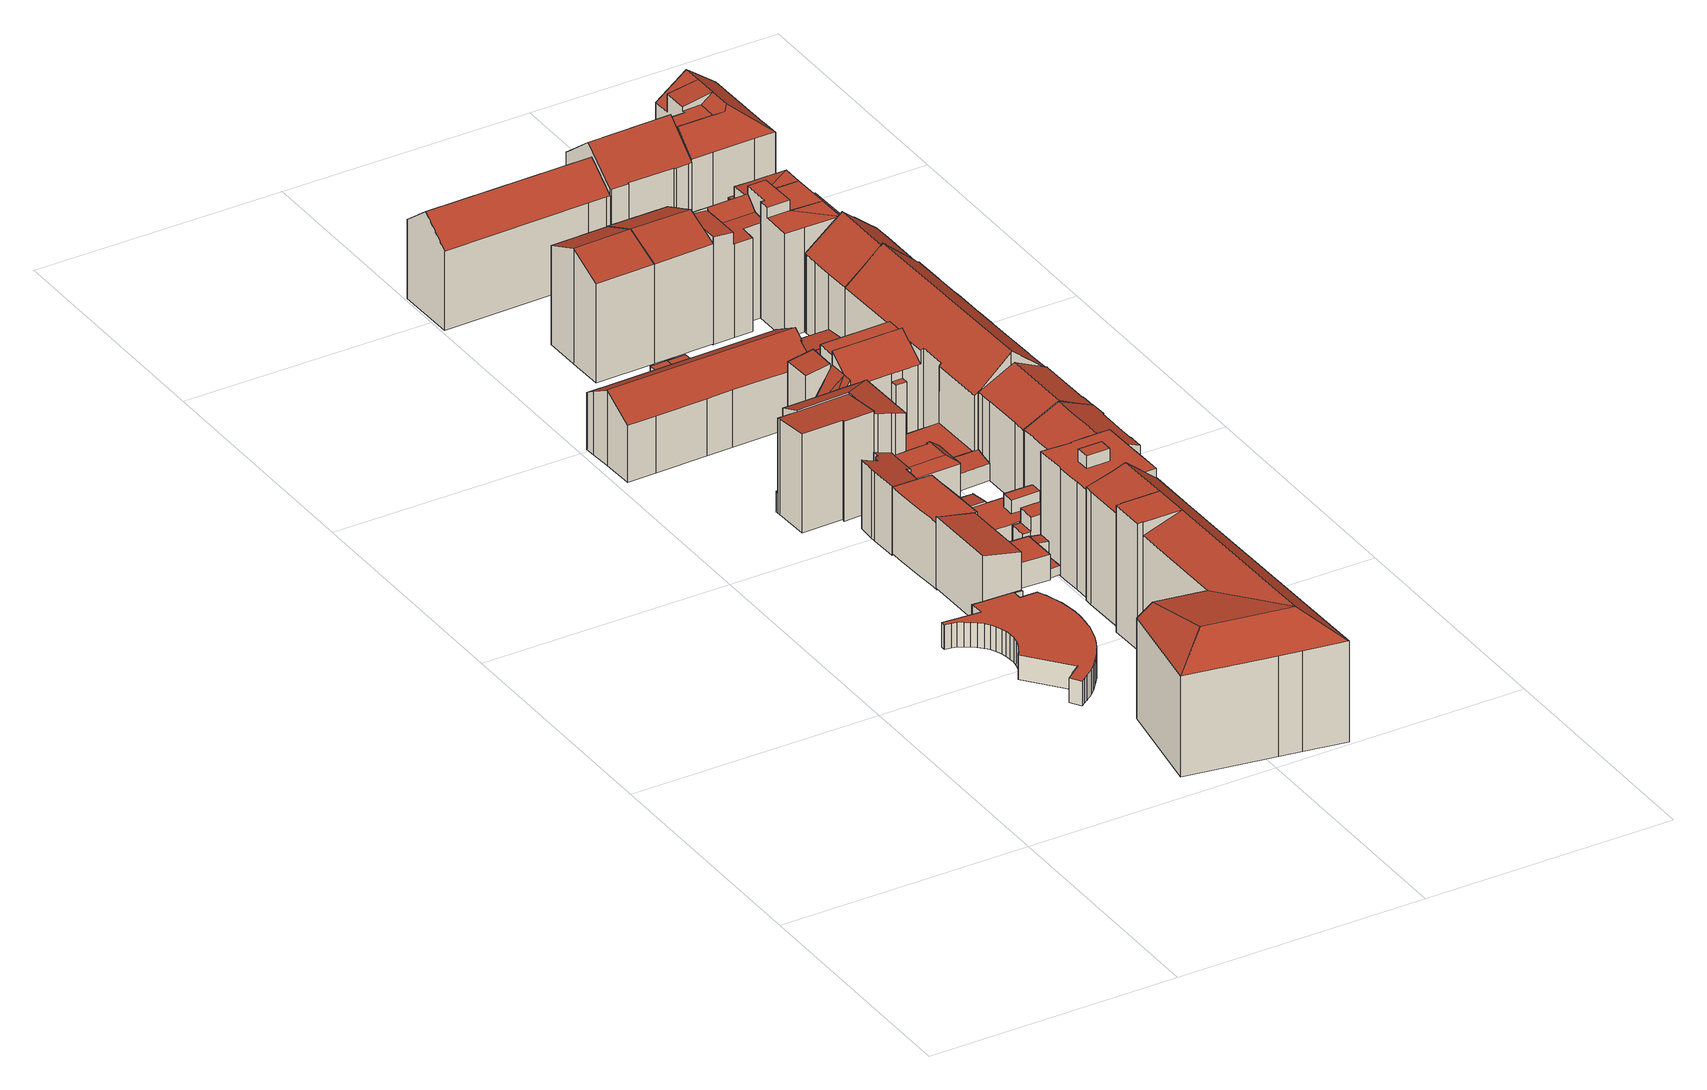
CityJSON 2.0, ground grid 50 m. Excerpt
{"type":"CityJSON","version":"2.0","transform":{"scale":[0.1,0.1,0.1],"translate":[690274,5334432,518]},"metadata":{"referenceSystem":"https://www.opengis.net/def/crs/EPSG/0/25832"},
"CityObjects":{
"building1":{"type":"Building","attributes":{"Gemeindeschluessel":"09162000","HoeheDach":"525.111","HoeheGrund":"520.093","Methode":"1000","NiedrigsteTraufeDesGebaeudes":"525.111","Geometrietyp2DReferenz":"3000","function":"31001_9998","roofType":"1000","measuredHeight":5.02,"storeysAboveGround":1},"geometry":[{"type":"MultiSurface","lod":"2","boundaries":[[[0,1,2,3]],[[4,5,1,0]],[[6,7,8,9]],[[8,10,11,12,13,14,15,9]],[[16,17,18,19,20,21]],[[22,23,24,25]],[[26,27,28,29]],[[30,31,32,33]],[[34,35,36,37]],[[38,39,40,41]],[[42,43,44,45]],[[46,47,48,49,5,4]],[[50,13,12,51,52,53]],[[54,55,56,57,58,59]],[[60,61,62,63]],[[63,62,27,26]],[[64,65,61,60]],[[66,67,21,20]],[[68,69,70,71]],[[72,73,74,75]],[[45,44,76,77]],[[25,24,78,79]],[[18,17,80,81]],[[37,36,73,72]],[[82,83,39,38]],[[29,28,84,85]],[[71,70,86,87]],[[77,76,31,30]],[[88,89,57,56]],[[88,90,91,92,93,89]],[[33,32,48,47]],[[94,95,96,97]],[[98,99,100,101,102,103,104,105]],[[87,86,106,107]],[[108,109,67,66]],[[79,78,110,111]],[[54,59,112,113]],[[114,115,102,101]],[[111,110,92,91]],[[81,80,23,22]],[[97,96,35,34]],[[111,91,90,88,56,55,54,113,68,71,87,107,114,101,100,99,98,6,9,15,14,13,50,53,116,82,38,41,42,45,77,30,33,47,46,4,0,3,117,94,97,34,37,72,75,118,64,60,63,26,29,85,108,66,20,19,18,81,22,25,79]],[[107,106,115,114]],[[119,65,64,118,75,74]],[[98,105,7,6]],[[85,84,109,108]],[[116,120,83,82]],[[41,40,43,42]],[[53,52,120,116]],[[35,96,95,121,2,1,5,49,48,32,31,76,44,43,40,39,83,120,52,51,12,11,10,8,7,105,104,103,102,115,106,86,70,69,112,59,58,57,89,93,92,110,78,24,23,80,17,16,21,67,109,84,28,27,62,61,65,119,74,73,36]],[[117,3,2,121,95,94]],[[113,112,69,68]]],"semantics":{"surfaces":[{"type":"WallSurface"},{"type":"GroundSurface"},{"type":"RoofSurface"}],"values":[0,0,0,0,0,0,0,0,0,0,0,0,0,0,0,0,0,0,0,0,0,0,0,0,0,0,0,0,0,0,0,0,0,0,0,0,0,0,0,0,0,1,0,0,0,0,0,0,0,2,0,0]}}]},
"building2":{"type":"Building","attributes":{"Gemeindeschluessel":"09162000","HoeheDach":"534.264","HoeheGrund":"519.670","Methode":"1000","NiedrigsteTraufeDesGebaeudes":"532.819","Geometrietyp2DReferenz":"3000","function":"31001_1000","roofType":"2100","measuredHeight":14.59,"storeysAboveGround":4},"geometry":[{"type":"MultiSurface","lod":"2","boundaries":[[[122,123,124,125]],[[126,127,128,129]],[[130,131,123,122]],[[125,124,132,133]],[[133,132,127,126]],[[131,134,128,127,132,124,123]],[[122,125,133,126,129,135,130]],[[129,128,134,135]],[[135,134,131,130]]],"semantics":{"surfaces":[{"type":"WallSurface"},{"type":"RoofSurface"},{"type":"GroundSurface"}],"values":[0,0,0,0,0,1,2,0,0]}}]},
"building3":{"type":"Building","attributes":{"Gemeindeschluessel":"09162000","HoeheDach":"523.440","HoeheGrund":"520.090","Methode":"2000","NiedrigsteTraufeDesGebaeudes":"523.440","Geometrietyp2DReferenz":"3000","function":"51009_1610","roofType":"1000","measuredHeight":3.35},"geometry":[{"type":"MultiSurface","lod":"2","boundaries":[[[85,136,137,29]],[[108,138,136,85]],[[108,85,29,66]],[[29,137,139,66]],[[139,137,136,138]],[[66,139,138,108]]],"semantics":{"surfaces":[{"type":"WallSurface"},{"type":"GroundSurface"},{"type":"RoofSurface"}],"values":[0,0,1,0,2,0]}}]},
"building4":{"type":"Building","attributes":{"Gemeindeschluessel":"09162000","HoeheDach":"544.770","HoeheGrund":"519.111","Methode":"2000","NiedrigsteTraufeDesGebaeudes":"539.529","Geometrietyp2DReferenz":"3000","function":"31001_2000","roofType":"3200","measuredHeight":25.66,"storeysAboveGround":7},"geometry":[{"type":"MultiSurface","lod":"2","boundaries":[[[140,141,142,143]],[[144,145,146,147,148]],[[149,150,151,152]],[[153,154,155,156,157]],[[146,158,159,160,161,162,163,164,165,149,152,166,167,140,143,168,169,170,171,147]],[[168,172,173,169]],[[146,145,174,158]],[[175,176,177,178,179,154,180,181]],[[182,160,159,183]],[[184,172,168]],[[150,185,180,141,186,187,151]],[[188,153,157,189]],[[152,151,187,166]],[[166,187,186,167]],[[157,156,161,160,182,189]],[[148,147,171,190]],[[155,179,178,162,161,156]],[[143,142,184,168]],[[182,183,191,188,189]],[[169,173,192,170]],[[167,186,141,140]],[[175,165,164,176]],[[153,144,148,190,192,173,172,184,142,141,180,154]],[[170,192,190,171]],[[154,179,155]],[[174,145,144,153,188,191]],[[185,181,180]],[[174,191,183,159,158]],[[163,177,176,164]],[[149,165,175,181,185,150]],[[177,163,162,178]]],"semantics":{"surfaces":[{"type":"WallSurface"},{"type":"RoofSurface"},{"type":"GroundSurface"}],"values":[0,0,0,1,2,0,0,1,0,0,1,1,0,0,0,0,0,0,1,0,0,0,1,0,0,1,0,0,0,0,0]}}]},
"building5":{"type":"Building","attributes":{"Gemeindeschluessel":"09162000","HoeheDach":"530.980","HoeheGrund":"519.680","Methode":"1000","NiedrigsteTraufeDesGebaeudes":"530.980","Geometrietyp2DReferenz":"3000","function":"51009_1610","roofType":"1000","measuredHeight":11.3},"geometry":[{"type":"MultiSurface","lod":"2","boundaries":[[[193,194,195,196]],[[196,195,197,198]],[[196,198,199,193]],[[199,200,194,193]],[[194,200,197,195]],[[198,197,200,199]]],"semantics":{"surfaces":[{"type":"WallSurface"},{"type":"GroundSurface"},{"type":"RoofSurface"}],"values":[0,0,1,0,2,0]}}]},
"building6":{"type":"Building","attributes":{"Gemeindeschluessel":"09162000","HoeheDach":"532.943","HoeheGrund":"518.850","Methode":"2000","NiedrigsteTraufeDesGebaeudes":"529.643","Geometrietyp2DReferenz":"3000","function":"31001_2000","roofType":"2100","measuredHeight":14.09,"storeysAboveGround":3},"geometry":[{"type":"MultiSurface","lod":"2","boundaries":[[[201,202,203,204]],[[205,206,207,208]],[[209,210,211,212]],[[213,203,202,214,215,216,217,218,219,220,221,222,223,207,206,211,210,224,225,226]],[[227,225,224,228]],[[229,221,220,230]],[[231,216,215,232]],[[233,217,216,231]],[[204,203,213,234]],[[235,223,222,236]],[[228,224,210,209]],[[237,214,202,201]],[[212,211,206,205]],[[232,215,214,237]],[[238,227,228,209,212,205,208,235,236,229,230,239,240,233,231,232,237,201,204,234]],[[238,226,225,227]],[[236,222,221,229]],[[230,220,219,239]],[[239,219,218,240]],[[208,207,223,235]],[[234,213,226,238]],[[240,218,217,233]]],"semantics":{"surfaces":[{"type":"WallSurface"},{"type":"RoofSurface"},{"type":"GroundSurface"}],"values":[0,0,0,1,0,0,0,0,0,0,0,0,0,0,2,0,0,0,0,0,0,0]}}]},
"building7":{"type":"Building","attributes":{"Gemeindeschluessel":"09162000","HoeheDach":"534.980","HoeheGrund":"519.625","Methode":"2000","NiedrigsteTraufeDesGebaeudes":"531.219","Geometrietyp2DReferenz":"3000","function":"31001_9998","roofType":"3100","measuredHeight":15.36,"storeysAboveGround":3},"geometry":[{"type":"MultiSurface","lod":"2","boundaries":[[[241,242,243,244,245,246,247,248,249,250,251]],[[252,253,254,255]],[[252,256,241,251,253]],[[257,248,247,258]],[[259,260,261,262]],[[263,243,242,264]],[[265,266,267,268]],[[268,267,269,270]],[[260,259,271,272]],[[273,249,248,257]],[[260,272,269,267,266,274,254,253,251,250,261]],[[275,274,266,265]],[[258,247,246,276]],[[270,269,272,271]],[[276,246,245,277]],[[255,254,274,275]],[[278,244,243,263]],[[277,245,244,278]],[[264,242,241,256]],[[252,255,275,265,268,270,271,259,262,273,257,258,276,277,278,263,264,256]],[[250,249,273,262,261]]],"semantics":{"surfaces":[{"type":"RoofSurface"},{"type":"WallSurface"},{"type":"GroundSurface"}],"values":[0,1,1,1,1,1,1,1,1,1,0,1,1,1,1,1,1,1,1,2,1]}}]},
"building8":{"type":"Building","attributes":{"Gemeindeschluessel":"09162000","HoeheDach":"524.916","HoeheGrund":"519.740","Methode":"1000","NiedrigsteTraufeDesGebaeudes":"524.916","Geometrietyp2DReferenz":"3000","function":"31001_2000","roofType":"1000","measuredHeight":5.18,"storeysAboveGround":2},"geometry":[{"type":"MultiSurface","lod":"2","boundaries":[[[279,280,281,282]],[[129,283,284,285]],[[282,281,286,135]],[[285,284,287,288]],[[135,286,283,129]],[[279,289,290,280]],[[291,290,289,292,288,287]],[[281,280,290,291,287,284,283,286]],[[279,282,135,129,285,288,292,289]]],"semantics":{"surfaces":[{"type":"WallSurface"},{"type":"RoofSurface"},{"type":"GroundSurface"}],"values":[0,0,0,0,0,0,0,1,2]}}]},
"building9":{"type":"Building","attributes":{"Gemeindeschluessel":"09162000","HoeheDach":"523.919","HoeheGrund":"519.921","Methode":"1000","NiedrigsteTraufeDesGebaeudes":"523.919","Geometrietyp2DReferenz":"3000","function":"51009_1610","roofType":"1000","measuredHeight":4},"geometry":[{"type":"MultiSurface","lod":"2","boundaries":[[[293,294,295,296]],[[296,295,297,298]],[[298,299,293,296]],[[295,294,300,297]],[[299,300,294,293]],[[298,297,300,299]]],"semantics":{"surfaces":[{"type":"WallSurface"},{"type":"GroundSurface"},{"type":"RoofSurface"}],"values":[0,0,1,2,0,0]}}]},
"building10":{"type":"Building","attributes":{"Gemeindeschluessel":"09162000","HoeheDach":"523.867","HoeheGrund":"519.330","Methode":"1000","NiedrigsteTraufeDesGebaeudes":"523.288","Geometrietyp2DReferenz":"3000","function":"31001_2000","roofType":"1000","measuredHeight":4.54},"geometry":[{"type":"MultiSurface","lod":"2","boundaries":[[[301,302,303,304]],[[305,306,302,301]],[[302,306,307,303]],[[304,303,307,308]],[[308,307,306,305]],[[304,308,305,301]]],"semantics":{"surfaces":[{"type":"WallSurface"},{"type":"RoofSurface"},{"type":"GroundSurface"}],"values":[0,0,1,0,0,2]}}]},
"building11":{"type":"Building","attributes":{"Gemeindeschluessel":"09162000","HoeheDach":"522.844","HoeheGrund":"519.390","Methode":"1000","NiedrigsteTraufeDesGebaeudes":"522.844","Geometrietyp2DReferenz":"3000","function":"31001_2000","roofType":"1000","measuredHeight":3.45},"geometry":[{"type":"MultiSurface","lod":"2","boundaries":[[[309,310,311,312]],[[313,314,315,316]],[[312,311,317,318]],[[318,317,319,320]],[[320,319,314,313]],[[313,316,321,309,312,318,320]],[[316,315,322,321]],[[321,322,310,309]],[[319,317,311,310,322,315,314]]],"semantics":{"surfaces":[{"type":"WallSurface"},{"type":"GroundSurface"},{"type":"RoofSurface"}],"values":[0,0,0,0,0,1,0,0,2]}}]},
"building12":{"type":"Building","attributes":{"Gemeindeschluessel":"09162000","HoeheDach":"524.797","HoeheGrund":"519.730","Methode":"2000","NiedrigsteTraufeDesGebaeudes":"521.550","Geometrietyp2DReferenz":"3000","function":"31001_2000","roofType":"1000","measuredHeight":5.07},"geometry":[{"type":"MultiSurface","lod":"2","boundaries":[[[323,324,325,326,327,279]],[[327,328,329,330,331,289,332,333,279]],[[289,331,334,335]],[[336,334,331,330]],[[337,325,324,338,335,334,336]],[[326,325,337,329,328,327]],[[338,324,323,279,333,332,289,335]],[[337,336,330,329]]],"semantics":{"surfaces":[{"type":"WallSurface"},{"type":"RoofSurface"},{"type":"GroundSurface"}],"values":[0,0,0,1,0,1,2,0]}}]},
"building13":{"type":"Building","attributes":{"Gemeindeschluessel":"09162000","HoeheDach":"523.894","HoeheGrund":"519.950","Methode":"1000","NiedrigsteTraufeDesGebaeudes":"523.247","Geometrietyp2DReferenz":"3000","function":"31001_2000","roofType":"1000","measuredHeight":3.94},"geometry":[{"type":"MultiSurface","lod":"2","boundaries":[[[339,340,341,342,343,306]],[[344,345,302,346]],[[344,341,340,347,345]],[[346,302,306,343]],[[344,346,343,342,341]],[[345,347,340,339,306,302]]],"semantics":{"surfaces":[{"type":"WallSurface"},{"type":"GroundSurface"},{"type":"RoofSurface"}],"values":[0,0,0,0,1,2]}}]},
"building14":{"type":"Building","attributes":{"Gemeindeschluessel":"09162000","HoeheDach":"543.034","HoeheGrund":"519.470","Methode":"1000","NiedrigsteTraufeDesGebaeudes":"539.655","Geometrietyp2DReferenz":"3000","function":"31001_1000","roofType":"3100","measuredHeight":23.56,"storeysAboveGround":5},"geometry":[{"type":"MultiSurface","lod":"2","boundaries":[[[348,349,350,351]],[[352,353,349,348]],[[354,355,356,357,358,359]],[[350,349,353,360]],[[361,356,355,362,351,350]],[[357,356,361,350,360,358]],[[360,353,352,363]],[[359,358,360,363]],[[351,362,355,354,359,363,352,348]]],"semantics":{"surfaces":[{"type":"WallSurface"},{"type":"RoofSurface"},{"type":"GroundSurface"}],"values":[0,0,0,1,0,1,0,0,2]}}]},
"building15":{"type":"Building","attributes":{"Gemeindeschluessel":"09162000","HoeheDach":"522.261","HoeheGrund":"519.390","Methode":"1000","NiedrigsteTraufeDesGebaeudes":"522.261","Geometrietyp2DReferenz":"3000","function":"31001_2000","roofType":"1000","measuredHeight":2.87},"geometry":[{"type":"MultiSurface","lod":"2","boundaries":[[[364,365,366,367]],[[367,366,368,309]],[[312,369,365,364]],[[312,364,367,309]],[[312,309,368,369]],[[365,369,368,366]]],"semantics":{"surfaces":[{"type":"RoofSurface"},{"type":"WallSurface"},{"type":"GroundSurface"}],"values":[0,1,1,1,2,1]}}]},
"building16":{"type":"Building","attributes":{"Gemeindeschluessel":"09162000","HoeheDach":"528.970","HoeheGrund":"519.754","Methode":"2000","NiedrigsteTraufeDesGebaeudes":"527.548","Geometrietyp2DReferenz":"3000","function":"31001_2000","roofType":"1000","measuredHeight":9.22,"storeysAboveGround":2},"geometry":[{"type":"MultiSurface","lod":"2","boundaries":[[[370,371,372,373,374]],[[375,376,377,378,379,380,381,382,373,372]],[[380,383,384,381]],[[370,374,385,386,387]],[[376,388,389,377]],[[390,371,370,387,391]],[[388,391,387,386,384,383,392,393,389]],[[376,375,390,391,388]],[[377,389,393,378]],[[382,381,384,386,385]],[[379,392,383,380]],[[382,385,374,373]],[[390,375,372,371]],[[378,393,392,379]]],"semantics":{"surfaces":[{"type":"WallSurface"},{"type":"GroundSurface"},{"type":"RoofSurface"}],"values":[0,1,0,2,0,2,2,0,0,0,0,0,0,0]}}]},
"building17":{"type":"Building","attributes":{"Gemeindeschluessel":"09162000","HoeheDach":"539.302","HoeheGrund":"519.310","Methode":"2000","NiedrigsteTraufeDesGebaeudes":"523.600","Geometrietyp2DReferenz":"3000","function":"31001_9998","roofType":"3100","measuredHeight":19.99,"storeysAboveGround":4},"geometry":[{"type":"MultiSurface","lod":"2","boundaries":[[[394,395,396,397]],[[398,399,400,401]],[[402,403,404,405,406,407]],[[408,409,410,411,412,413,414]],[[415,416,417,418,419,420]],[[421,422,423,424]],[[425,426,427,428,429,430,431,432,433,434,435,436]],[[416,437,438,439,440,441,417]],[[401,400,442,443]],[[127,128,436,435,434,433,432,431,444,445,446,447,448,449,450]],[[410,451,452,453,411]],[[454,455,456,457,458,459]],[[460,461,462,463]],[[464,420,419,465,301,466]],[[467,468,469,470,471,472]],[[473,453,452,474]],[[423,422,459,458,457,475,476,477,478,479,480,439,438,481,482,483,484,485]],[[486,442,400,399]],[[487,127,450,488]],[[489,479,478,490]],[[414,413,491,492]],[[493,494,495,496,497,498,499,425,436,128,500]],[[412,411,453,473]],[[492,491,395,394]],[[489,501,440,439,480,479]],[[406,502,503,504,505,407]],[[463,462,467,472]],[[485,484,483,482,481,438,437,506,507,508,469,468,467,462,461]],[[396,509,510,511,512,397]],[[499,498,497,403,402,407,505,504,513,514,510,509,396,395,491,413,412,473,474,515,398,401,443,416,415,420,464,466,430,429,428,427,426,425]],[[454,459,422,421]],[[516,445,444,304]],[[517,518,519,490,478,477,476,475]],[[520,511,510,514,513,521]],[[404,403,497,496]],[[515,486,399,398]],[[521,513,504,503]],[[431,430,466,301,522,304,444]],[[450,449,448,447,446,445,516,523,524,525,526,488]],[[527,424,423,485,461,460]],[[470,469,451,410,409]],[[501,489,490,519,518,517,456,455,454,421,424,527,460,463,472,471,470,409,408,414,492,394,397,512,511,520,521,503,502,406,405,404,496,495,494,493,500,487,488,526,525,524,523,516,304,522,301,465,419,418,417,441,440]],[[517,475,457,456]],[[500,128,127,487]],[[452,451,469,508,507,506,437,416,443,442,486,515,474]]],"semantics":{"surfaces":[{"type":"WallSurface"},{"type":"RoofSurface"},{"type":"GroundSurface"}],"values":[0,0,0,0,0,0,0,0,0,1,1,0,0,0,0,0,1,1,0,0,0,0,0,0,0,0,0,1,0,1,0,0,0,0,0,0,0,0,0,0,0,2,0,0,0]}}]},
"building18":{"type":"Building","attributes":{"Gemeindeschluessel":"09162000","HoeheDach":"522.251","HoeheGrund":"519.420","Methode":"1000","NiedrigsteTraufeDesGebaeudes":"522.251","Geometrietyp2DReferenz":"3000","function":"31001_2000","roofType":"1000","measuredHeight":2.83},"geometry":[{"type":"MultiSurface","lod":"2","boundaries":[[[318,528,364,312]],[[529,530,531,532]],[[369,365,530,529]],[[312,364,365,369]],[[312,369,529,532,318]],[[532,531,528,318]],[[528,531,530,365,364]]],"semantics":{"surfaces":[{"type":"WallSurface"},{"type":"GroundSurface"},{"type":"RoofSurface"}],"values":[0,0,0,0,1,0,2]}}]},
"building19":{"type":"Building","attributes":{"Gemeindeschluessel":"09162000","HoeheDach":"534.148","HoeheGrund":"519.538","Methode":"1000","NiedrigsteTraufeDesGebaeudes":"533.315","Geometrietyp2DReferenz":"3000","function":"31001_2000","roofType":"1000","measuredHeight":14.61,"storeysAboveGround":2},"geometry":[{"type":"MultiSurface","lod":"2","boundaries":[[[533,534,535,536]],[[534,537,538,535]],[[536,535,538,539]],[[534,533,540,537]],[[536,539,540,533]],[[537,540,539,538]]],"semantics":{"surfaces":[{"type":"GroundSurface"},{"type":"WallSurface"},{"type":"RoofSurface"}],"values":[0,1,1,1,1,2]}}]},
"building20":{"type":"Building","attributes":{"Gemeindeschluessel":"09162000","HoeheDach":"540.230","HoeheGrund":"519.259","Methode":"2000","NiedrigsteTraufeDesGebaeudes":"528.170","Geometrietyp2DReferenz":"3000","function":"31001_2000","roofType":"3100","measuredHeight":20.97,"storeysAboveGround":5},"geometry":[{"type":"MultiSurface","lod":"2","boundaries":[[[541,542,543,544,545,546,547,548,549]],[[550,551,552,553,543,542,554]],[[555,544,543,553]],[[555,553,552,556,557]],[[558,546,545,559]],[[550,554,560,561]],[[562,556,552,551]],[[541,549,563,564,565]],[[566,548,547,567]],[[568,557,556,562]],[[561,560,569,570]],[[563,549,548,566]],[[568,559,545,544,555,557]],[[565,569,560,554,542,541]],[[565,564,570,569]],[[567,547,546,558]],[[564,563,566,567,558,559,568,562,551,550,561,570]]],"semantics":{"surfaces":[{"type":"RoofSurface"},{"type":"WallSurface"},{"type":"GroundSurface"}],"values":[0,1,1,0,1,1,1,1,1,1,1,1,1,0,1,1,2]}}]},
"building21":{"type":"Building","attributes":{"Gemeindeschluessel":"09162000","HoeheDach":"543.865","HoeheGrund":"519.529","Methode":"2000","NiedrigsteTraufeDesGebaeudes":"541.441","Geometrietyp2DReferenz":"3000","function":"31001_1000","roofType":"1000","measuredHeight":24.34,"storeysAboveGround":7},"geometry":[{"type":"MultiSurface","lod":"2","boundaries":[[[571,572,573,574]],[[575,576,577,578]],[[579,580,581,582]],[[583,582,581,584,572,571]],[[585,577,576,586]],[[586,576,575,587]],[[588,579,582,583,571,574,589,590,591,592,593,594,595,596,597,598,599,600,601]],[[602,603,604,600,599,598,597,605]],[[594,606,607,595]],[[608,609,610,573,572,584,581,580,611,612,604,603,602,605,613,607,606,614,615],[585,586,587,616]],[[591,590,609,608,615,592]],[[600,604,612,601]],[[587,575,578,616]],[[607,613,605,597,596,595]],[[579,588,601,612,611,580]],[[614,606,594,593,592,615]],[[589,574,573,610,609,590]],[[616,578,577,585]]],"semantics":{"surfaces":[{"type":"WallSurface"},{"type":"RoofSurface"},{"type":"GroundSurface"}],"values":[0,1,0,0,0,0,2,0,0,1,0,0,0,0,0,0,0,0]}}]},
"building22":{"type":"Building","attributes":{"Gemeindeschluessel":"09162000","HoeheDach":"541.773","HoeheGrund":"518.980","Methode":"2000","NiedrigsteTraufeDesGebaeudes":"523.194","Geometrietyp2DReferenz":"3000","function":"31001_1000","roofType":"3100","measuredHeight":22.79,"storeysAboveGround":7},"geometry":[{"type":"MultiSurface","lod":"2","boundaries":[[[617,618,619,620]],[[620,619,621,622]],[[623,624,625,626,627,628]],[[629,630,631,632,623,628]],[[633,634,635,636]],[[637,638,639,640]],[[641,642,643,644]],[[645,646,647,648]],[[649,650,651,652,653,654]],[[646,645,655,656]],[[657,658,659,660,661]],[[623,632,624]],[[662,663,664,665]],[[666,667,668]],[[669,670,671,672]],[[673,674,675,676]],[[677,678,679,680,681,682]],[[683,684,685,674,673,686]],[[687,688,689,690]],[[666,691,692]],[[693,694,625,624,695]],[[624,632,631,696,697,698,699,700,701,702,701]],[[703,704,705,706]],[[707,708,709,710]],[[672,671,711,712]],[[673,676,713,714,715,686]],[[716,717,718,719]],[[720,721,722,723]],[[724,725,708,707]],[[726,727,728,729]],[[730,731,685,684]],[[732,733,713,676,675,734]],[[677,682,735,736]],[[629,628,627,737]],[[738,739,740,741]],[[732,699,742,735,682,681,652,651,743,744,745,660,659,746,733]],[[747,748,749,750,751]],[[745,718,717,752,753,754,755,756,635,634,757,709,708,725,758,759,728,727,760,639,638,761,661,660]],[[706,705,762,763]],[[764,765,626,625,694]],[[720,766,767,668,667,721]],[[768,769,650,649,770,771,772,773,774,766,720,723,775,776,777,669,672,712,703,706,763,778,617,620,622,655,645,648,779,780,678,677,736,781,782,630,629,737,765,764,783,784,664,663,785,687,690,786,730,684,683,787,788,789,790,658,657,791,637,640,792,726,729,793,794,724,707,710,795,633,636,796,797,798,799,800,716,719]],[[657,661,761,791]],[[641,701,700,642]],[[779,801,802,780]],[[662,665,803,695,624,804,689,688,805]],[[796,756,755,797]],[[669,777,806,807,808,670]],[[792,760,727,726]],[[712,711,704,703]],[[640,639,760,792]],[[798,754,753,799]],[[685,731,809,734,675,674]],[[653,652,681,680]],[[773,772,810,739,738,811]],[[782,696,631,630]],[[663,662,805,785]],[[622,621,656,655]],[[809,644,643,732,734]],[[780,802,679,678]],[[730,786,702,701,641,644,809,731]],[[784,803,665,664]],[[617,778,812,751,750,618]],[[795,757,634,633]],[[764,694,693,783]],[[729,728,759,793]],[[646,656,621,619,618,750,749,691,813,647]],[[799,753,752,800]],[[788,714,713,789]],[[636,635,756,796]],[[768,744,743,769]],[[670,808,747,751,812,762,705,704,711,671]],[[710,709,757,795]],[[800,752,717,716]],[[626,765,737,627]],[[814,776,775,815]],[[692,691,749,748]],[[791,761,638,637]],[[793,759,758,794]],[[797,755,754,798]],[[698,742,699]],[[771,816,810,772]],[[786,690,689,804,701,702]],[[781,736,735,742,698,697]],[[803,784,783,693,695]],[[763,762,812,778]],[[770,817,816,771]],[[739,810,816,817,654,653,680,679,802,801,740]],[[814,815,722,721,667,666,692,748,807,806]],[[785,805,688,687]],[[773,811,818,774]],[[738,741,813,691,666,668,767,818,811]],[[790,746,659,658]],[[789,713,733,746,790]],[[768,719,718,745,744]],[[808,807,748,747]],[[794,758,725,724]],[[781,697,696,782]],[[769,743,651,650]],[[624,701,804]],[[779,648,647,813,741,740,801]],[[683,686,715,787]],[[649,654,817,770]],[[699,732,643,642,700]],[[723,722,815,775]],[[787,715,714,788]],[[776,814,806,777]],[[774,818,767,766]]],"semantics":{"surfaces":[{"type":"WallSurface"},{"type":"RoofSurface"},{"type":"GroundSurface"}],"values":[0,0,1,0,0,0,1,0,0,0,0,0,0,0,0,0,0,0,0,0,1,1,0,0,0,1,0,0,0,0,0,0,0,0,0,1,0,1,0,0,0,2,0,0,0,1,0,0,0,0,0,0,1,0,0,0,0,0,0,0,0,0,0,0,0,0,1,0,0,0,0,1,0,0,0,0,0,0,0,0,0,0,0,0,0,0,0,1,1,0,0,1,0,0,0,0,0,0,0,0,0,0,0,0,0,0,0,0]}}]},
"building23":{"type":"Building","attributes":{"Gemeindeschluessel":"09162000","HoeheDach":"524.189","HoeheGrund":"519.690","Methode":"2000","NiedrigsteTraufeDesGebaeudes":"523.228","Geometrietyp2DReferenz":"3000","function":"31001_2000","roofType":"2100","measuredHeight":4.5},"geometry":[{"type":"MultiSurface","lod":"2","boundaries":[[[819,820,821,822,823,824]],[[824,825,826,819]],[[819,826,827,820]],[[820,827,828,821]],[[822,829,830,823]],[[821,828,829,822]],[[825,830,829,828,827,826]],[[823,830,825,824]]],"semantics":{"surfaces":[{"type":"GroundSurface"},{"type":"WallSurface"},{"type":"RoofSurface"}],"values":[0,1,1,1,1,1,2,1]}}]},
"building24":{"type":"Building","attributes":{"Gemeindeschluessel":"09162000","HoeheDach":"542.985","HoeheGrund":"519.460","Methode":"1000","NiedrigsteTraufeDesGebaeudes":"539.743","Geometrietyp2DReferenz":"3000","function":"31001_1000","roofType":"3100","measuredHeight":23.52,"storeysAboveGround":5},"geometry":[{"type":"MultiSurface","lod":"2","boundaries":[[[831,832,833,834]],[[348,835,832,831]],[[834,833,836,837]],[[356,838,350,351,355]],[[839,840,841,842,356,355]],[[842,841,843,350,838,356]],[[834,837,844,840,839,355,351,348,831]],[[843,836,833,832,835,350]],[[351,350,835,348]],[[841,840,844,837,836,843]]],"semantics":{"surfaces":[{"type":"WallSurface"},{"type":"RoofSurface"},{"type":"GroundSurface"}],"values":[0,0,0,0,0,1,2,1,0,0]}}]},
"building25":{"type":"Building","attributes":{"Gemeindeschluessel":"09162000","HoeheDach":"530.880","HoeheGrund":"519.580","Methode":"1000","NiedrigsteTraufeDesGebaeudes":"530.880","Geometrietyp2DReferenz":"3000","function":"51009_1610","roofType":"1000","measuredHeight":11.3},"geometry":[{"type":"MultiSurface","lod":"2","boundaries":[[[845,846,847,848]],[[849,850,851,852]],[[845,852,851,846]],[[846,851,850,847]],[[848,849,852,845]],[[847,850,849,848]]],"semantics":{"surfaces":[{"type":"GroundSurface"},{"type":"RoofSurface"},{"type":"WallSurface"}],"values":[0,1,2,2,2,2]}}]},
"building26":{"type":"Building","attributes":{"Gemeindeschluessel":"09162000","HoeheDach":"524.545","HoeheGrund":"519.692","Methode":"1000","NiedrigsteTraufeDesGebaeudes":"523.993","Geometrietyp2DReferenz":"3000","function":"31001_2000","roofType":"1000","measuredHeight":4.85,"storeysAboveGround":1},"geometry":[{"type":"MultiSurface","lod":"2","boundaries":[[[853,854,855,856]],[[857,858,853,856,859,860,861,862]],[[863,864,865,866,855,854,867,868]],[[861,864,863,862]],[[857,868,867,858]],[[858,867,854,853]],[[856,855,866,859]],[[860,865,864,861]],[[862,863,868,857]],[[859,866,865,860]]],"semantics":{"surfaces":[{"type":"WallSurface"},{"type":"GroundSurface"},{"type":"RoofSurface"}],"values":[0,1,2,0,0,0,0,0,0,0]}}]},
"building27":{"type":"Building","attributes":{"Gemeindeschluessel":"09162000","HoeheDach":"539.376","HoeheGrund":"519.687","Methode":"2000","NiedrigsteTraufeDesGebaeudes":"535.789","Geometrietyp2DReferenz":"3000","function":"31001_9998","roofType":"3100","measuredHeight":19.69,"storeysAboveGround":4},"geometry":[{"type":"MultiSurface","lod":"2","boundaries":[[[869,870,871,872]],[[872,871,873,874]],[[875,876,877,823]],[[878,879,880,881]],[[882,883,884,885,886]],[[822,887,888,821]],[[874,873,879,878]],[[882,886,869,872,874,878,881,889,875,823,822,821]],[[889,890,876,875]],[[886,885,870,869]],[[891,880,879,873,871,870,885,884]],[[887,877,876,890,891,884,883,888]],[[823,877,887,822]],[[821,888,883,882]],[[881,880,891,890,889]]],"semantics":{"surfaces":[{"type":"WallSurface"},{"type":"GroundSurface"},{"type":"RoofSurface"}],"values":[0,0,0,0,0,0,0,1,0,0,2,2,0,0,0]}}]},
"building28":{"type":"Building","attributes":{"Gemeindeschluessel":"09162000","HoeheDach":"541.400","HoeheGrund":"519.322","Methode":"2000","NiedrigsteTraufeDesGebaeudes":"536.530","Geometrietyp2DReferenz":"3000","function":"31001_9998","roofType":"3100","measuredHeight":22.08,"storeysAboveGround":4},"geometry":[{"type":"MultiSurface","lod":"2","boundaries":[[[892,893,894,895]],[[896,897,898,899,900,901]],[[902,903,904]],[[905,906,907]],[[908,909,910,911,912]],[[908,912,913,914]],[[915,916,900,899]],[[902,904,911,910,916]],[[917,918,897,896,919,907,909,908,914,920,892,895]],[[917,895,894,921,922,923]],[[909,907,906,910]],[[920,924,893,892]],[[901,900,916,910,906,905,925]],[[918,926,898,897]],[[914,913,924,920]],[[898,926,923,922,903,902,915,899]],[[902,916,915]],[[896,901,925,919]],[[917,923,926,918]],[[919,925,905,907]],[[904,903,922,921]],[[921,894,893,924,913,912,911,904]]],"semantics":{"surfaces":[{"type":"WallSurface"},{"type":"RoofSurface"},{"type":"GroundSurface"}],"values":[0,0,0,0,0,0,0,1,2,0,0,0,1,0,0,1,0,0,0,0,0,1]}}]},
"building29":{"type":"Building","attributes":{"Gemeindeschluessel":"09162000","HoeheDach":"542.650","HoeheGrund":"519.295","Methode":"2000","NiedrigsteTraufeDesGebaeudes":"536.106","Geometrietyp2DReferenz":"3000","function":"31001_1000","roofType":"3100","measuredHeight":23.36,"storeysAboveGround":5},"geometry":[{"type":"MultiSurface","lod":"2","boundaries":[[[927,928,929,930]],[[931,932,933,934]],[[935,936,937,938]],[[939,940,941,942]],[[932,931,943,944]],[[931,934,945,946,947,948,949,929,928,943]],[[950,951,937,936,941,940,952,953,954,955,948,947]],[[952,940,939]],[[551,550,950,947,946]],[[956,957,949,948,955]],[[958,945,934,933]],[[928,927,944,943]],[[959,954,953,960]],[[942,941,936,935]],[[960,953,952,939]],[[938,937,951,961]],[[551,946,945,958]],[[956,959,960,939,942,935,938,961,550,551,958,933,932,944,927,930,957]],[[930,929,949,957]],[[961,951,950,550]],[[956,955,954,959]]],"semantics":{"surfaces":[{"type":"WallSurface"},{"type":"RoofSurface"},{"type":"GroundSurface"}],"values":[0,0,0,0,0,1,1,0,0,0,0,0,0,0,0,0,0,2,0,0,0]}}]},
"building30":{"type":"Building","attributes":{"Gemeindeschluessel":"09162000","HoeheDach":"541.380","HoeheGrund":"519.382","Methode":"2000","NiedrigsteTraufeDesGebaeudes":"535.253","Geometrietyp2DReferenz":"3000","function":"31001_9998","roofType":"3100","measuredHeight":22,"storeysAboveGround":4},"geometry":[{"type":"MultiSurface","lod":"2","boundaries":[[[962,963,964,965]],[[966,967,963,962]],[[968,969,970,971,972]],[[973,974,975,976,977,978,979,966,962,965,980,968,972,981,982,983,984,985]],[[980,986,969,968]],[[978,987,988,979]],[[970,969,986,964,963,967,988,987,989,990,991,992,993]],[[979,988,967,966]],[[973,994,993,992,974]],[[985,995,994,973]],[[972,971,996,981]],[[965,964,986,980]],[[976,990,989,977]],[[997,998,999,996,971,970,993,994,995]],[[974,992,991,975]],[[975,991,990,976]],[[982,999,998,983]],[[984,997,995,985]],[[977,989,987,978]],[[983,998,997,984]],[[981,996,999,982]]],"semantics":{"surfaces":[{"type":"WallSurface"},{"type":"GroundSurface"},{"type":"RoofSurface"}],"values":[0,0,0,1,0,0,2,0,0,0,0,0,0,2,0,0,0,0,0,0,0]}}]},
"building31":{"type":"Building","attributes":{"Gemeindeschluessel":"09162000","HoeheDach":"542.976","HoeheGrund":"519.320","Methode":"2000","NiedrigsteTraufeDesGebaeudes":"537.510","Geometrietyp2DReferenz":"3000","function":"31001_9998","roofType":"1000","measuredHeight":23.66,"storeysAboveGround":7},"geometry":[{"type":"MultiSurface","lod":"2","boundaries":[[[1000,1001,1002,1003]],[[914,1004,1005,908]],[[1006,1007,1008,1009,1005,1004]],[[1010,1011,1012,1013]],[[1014,1015,1016,1017,1018,1019,1000,1003,1020,1021,1022,1023,1024,1012,1011]],[[1014,1025,907,1015]],[[914,1026,1027,1028,1006,1004]],[[914,908,909,907,1025,1010,1013,1029,1030,1031,1032,1033,1034,1026]],[[1035,1009,1008,1036]],[[1037,1001,1038,1039]],[[1013,1012,1024,1029]],[[1035,1036,1040,1041,1042]],[[907,909,1009,1035,1042,1016,1015]],[[1043,1007,1006,1028]],[[1029,1024,1023,1030]],[[1039,1036,1008,1007,1043,1037]],[[1037,1043,1001]],[[1038,1040,1036]],[[1033,1020,1003,1002,1044,1045,1034]],[[908,1005,1009,909]],[[1032,1021,1020,1033]],[[1031,1022,1021,1032]],[[1018,1040,1038,1019]],[[1019,1038,1001,1000]],[[1045,1044,1043,1028,1027]],[[1016,1042,1041,1017]],[[1030,1023,1022,1031]],[[1038,1036,1039]],[[1017,1041,1040,1018]],[[1034,1045,1027,1026]],[[1011,1010,1025,1014]],[[1044,1002,1001,1043]]],"semantics":{"surfaces":[{"type":"WallSurface"},{"type":"RoofSurface"},{"type":"GroundSurface"}],"values":[0,0,1,0,1,0,0,2,0,1,0,1,0,0,0,0,0,1,0,0,0,0,0,0,1,0,0,0,0,0,0,1]}}]},
"building32":{"type":"Building","attributes":{"Gemeindeschluessel":"09162000","HoeheDach":"542.000","HoeheGrund":"519.285","Methode":"2000","NiedrigsteTraufeDesGebaeudes":"520.870","Geometrietyp2DReferenz":"3000","function":"31001_1000","roofType":"3200","measuredHeight":22.71,"storeysAboveGround":5},"geometry":[{"type":"MultiSurface","lod":"2","boundaries":[[[1046,1047,1048,1049]],[[1050,1051,1052,956]],[[1053,1054,1055,1056]],[[1057,1058,1059,1060]],[[1061,1062,1063,1064]],[[1051,1065,1048,1047,1066,1067,1068,1069,1052]],[[957,1070,1071,1072]],[[1073,1074,1075,1076,1077,1078]],[[1064,1063,1079,1080]],[[1081,1055,1054]],[[1082,1083,1084,1085]],[[1057,1072,1071,1085,1084,1058]],[[1068,1086,1087,1069]],[[1049,1048,1065,1088]],[[1076,1081,1054,1077]],[[957,956,1052,1069,1087,1083,1082,1070]],[[1085,1071,1070,1082]],[[1086,1068,1067,1053,1089]],[[1075,1060,1059,1090,1056,1055,1081,1076]],[[1046,1080,1079,1066,1047]],[[1053,1056,1090,1089]],[[1073,1078,1062,1061]],[[1086,1089,1090,1059,1058,1084,1083,1087]],[[1088,1065,1051,1050]],[[1046,1049,1088,1050,956,957,1072,1057,1060,1075,1074,1073,1061,1064,1080]],[[1054,1053,1067,1066,1079,1063,1062,1078,1077]]],"semantics":{"surfaces":[{"type":"WallSurface"},{"type":"RoofSurface"},{"type":"GroundSurface"}],"values":[0,0,1,0,0,1,0,0,0,0,0,0,1,0,1,0,1,1,0,0,0,0,1,0,2,1]}}]}
},
"vertices":[
[251,587,21],[251,587,71],[242,594,71],[242,594,21],[260,578,21],[260,578,71],[307,329,21],[307,329,71],[294,351,71],[294,351,21],[305,359,71],[307,361,71],[327,376,71],[327,376,21],[307,361,21],[305,359,21],[396,610,71],[399,604,71],[399,604,21],[396,610,21],[392,620,21],[392,620,71],[410,568,21],[410,568,71],[413,550,71],[413,550,21],[372,640,21],[372,640,71],[372,636,71],[372,636,21],[276,547,21],[276,547,71],[272,558,71],[272,558,21],[211,608,21],[211,608,71],[199,610,71],[199,610,21],[275,490,21],[275,490,71],[278,501,71],[278,501,21],[280,513,21],[280,513,71],[280,524,71],[280,524,21],[261,576,21],[266,569,21],[266,569,71],[261,576,71],[322,382,21],[322,382,71],[257,460,71],[257,460,21],[401,442,21],[402,446,21],[406,459,21],[406,459,71],[402,446,71],[401,442,71],[274,643,21],[274,643,71],[295,642,71],[295,642,21],[275,614,21],[275,614,71],[372,620,21],[372,620,71],[385,409,21],[385,409,71],[375,393,71],[375,393,21],[199,612,21],[199,612,71],[199,620,71],[199,620,21],[279,536,71],[279,536,21],[415,532,71],[415,532,21],[405,586,71],[405,586,21],[270,479,21],[270,479,71],[357,637,71],[357,637,21],[364,379,71],[364,379,21],[411,477,21],[411,477,71],[411,482,21],[413,495,21],[413,495,71],[411,482,71],[232,600,21],[232,600,71],[222,605,71],[222,605,21],[316,335,21],[322,339,21],[324,340,21],[324,341,21],[324,341,71],[324,340,71],[322,339,71],[316,335,71],[352,365,71],[352,365,21],[357,620,21],[357,620,71],[415,514,71],[415,514,21],[393,425,71],[393,425,21],[339,352,21],[339,352,71],[264,469,21],[240,595,21],[271,614,21],[271,614,71],[264,469,71],[240,595,71],
[295,642,17],[295,642,163],[293,795,163],[293,795,17],[369,792,17],[369,792,148],[369,791,148],[369,791,17],[372,640,17],[372,640,148],[295,794,162],[295,794,17],[370,721,148],[370,721,17],
[357,637,54],[372,636,54],[357,620,54],[372,620,54],
[578,633,11],[578,633,268],[641,635,215],[641,635,11],[650,5,216],[565,19,216],[565,19,11],[651,5,11],[651,5,216],[500,620,11],[500,620,241],[500,636,241],[500,636,11],[587,78,268],[581,449,268],[503,449,241],[506,238,241],[505,238,241],[521,26,11],[342,56,11],[376,260,11],[506,238,11],[502,450,11],[492,450,11],[491,521,11],[501,521,11],[501,636,11],[549,633,11],[641,633,11],[643,523,11],[643,515,11],[643,479,11],[641,633,216],[643,523,215],[521,26,216],[501,521,268],[491,521,268],[492,450,268],[502,450,268],[503,449,268],[580,522,268],[501,522,268],[376,260,215],[342,56,215],[641,633,215],[501,522,241],[549,633,258],[501,636,241],[412,107,268],[405,255,241],[643,479,215],[343,56,216],[643,515,215],
[250,1201,17],[250,1201,130],[250,1215,130],[250,1215,17],[287,1216,130],[287,1216,17],[287,1202,17],[287,1202,130],
[364,936,9],[364,936,120],[290,937,149],[290,937,9],[325,1050,9],[325,1050,135],[327,1053,134],[327,1053,9],[323,1040,9],[323,1040,136],[323,1045,136],[323,1045,9],[289,993,149],[363,977,121],[363,1012,121],[373,1012,117],[373,1066,116],[373,1077,116],[345,1076,127],[337,1076,130],[337,1061,130],[333,1060,132],[330,1057,133],[301,1040,144],[290,1039,149],[289,1005,149],[290,1039,9],[301,1040,9],[337,1061,9],[337,1076,9],[373,1012,9],[363,1012,9],[373,1066,9],[289,993,9],[330,1057,9],[333,1060,9],[363,977,9],[289,1005,9],[345,1076,9],[373,1077,9],
[16,1367,132],[74,1369,132],[177,1371,132],[229,1372,133],[343,1375,132],[395,1376,132],[394,1418,157],[395,1418,157],[397,1418,157],[397,1440,170],[14,1432,170],[14,1433,16],[14,1433,169],[12,1474,145],[12,1474,16],[16,1367,16],[395,1418,16],[394,1418,16],[396,1504,16],[396,1504,132],[396,1502,134],[396,1502,16],[177,1371,16],[74,1369,16],[20,1496,16],[20,1496,132],[61,1497,132],[61,1497,16],[392,1504,132],[392,1504,16],[394,1504,16],[394,1504,132],[397,1418,16],[11,1496,132],[11,1496,16],[395,1376,16],[343,1375,16],[229,1372,16],
[476,722,17],[476,722,69],[476,716,69],[476,716,17],[369,791,69],[418,789,69],[418,789,17],[370,721,69],[444,788,69],[444,788,17],[475,787,17],[475,787,69],[458,788,69],[458,788,17],
[417,818,19],[417,818,59],[392,818,59],[392,818,19],[392,852,59],[392,852,19],[417,852,19],[417,852,59],
[385,936,13],[385,936,59],[364,936,59],[364,936,13],[384,977,13],[384,977,53],[363,977,53],[363,977,13],
[223,1606,14],[223,1606,48],[258,1606,48],[258,1606,14],[179,1545,14],[179,1545,48],[178,1595,48],[178,1595,14],[288,1607,48],[288,1607,14],[289,1547,48],[289,1547,14],[178,1605,14],[178,1605,48],
[483,722,17],[500,723,17],[500,723,35],[483,722,35],[476,722,35],[476,723,35],[475,760,35],[475,760,68],[475,787,68],[475,760,17],[476,723,17],[499,786,65],[499,786,17],[499,759,65],[499,759,35],[499,759,17],
[459,978,53],[477,978,52],[477,978,20],[459,978,20],[384,977,20],[478,936,20],[478,936,59],[385,936,20],[477,978,53],
[251,1826,15],[251,1826,217],[253,1752,250],[253,1752,15],[136,1823,15],[136,1823,217],[255,1678,15],[256,1678,15],[256,1678,217],[255,1678,217],[138,1675,217],[138,1675,15],[137,1749,250],[254,1726,239],[254,1726,15],[137,1749,15],
[258,1606,43],[257,1637,43],[223,1636,43],[223,1606,43],[223,1636,14],[257,1637,14],
[474,1015,96],[474,1014,95],[474,1014,18],[474,1045,18],[474,1045,95],[373,1012,18],[373,1066,18],[373,1077,18],[381,1077,18],[418,1078,18],[447,1079,18],[447,1083,18],[473,1084,18],[447,1079,110],[447,1083,110],[473,1084,96],[454,1083,110],[455,1032,110],[373,1066,110],[373,1077,110],[373,1012,95],[373,1030,110],[418,1078,110],[381,1077,110],
[480,850,13],[480,850,56],[496,850,56],[496,850,13],[497,883,56],[497,883,83],[498,909,83],[498,909,56],[401,818,56],[417,818,56],[417,818,13],[401,818,13],[392,818,13],[392,818,56],[497,815,13],[537,815,13],[537,815,85],[497,815,85],[497,815,56],[496,815,56],[496,815,13],[498,936,56],[555,936,56],[555,936,13],[498,936,13],[478,936,13],[478,936,56],[700,787,13],[700,787,181],[638,786,209],[638,786,13],[374,791,56],[373,816,56],[372,849,56],[371,882,56],[370,907,56],[369,936,56],[369,936,148],[370,907,148],[371,882,148],[372,849,148],[373,816,148],[374,791,148],[555,936,181],[627,940,213],[699,943,181],[699,943,13],[627,940,13],[556,909,83],[556,909,56],[364,936,148],[290,937,148],[291,906,148],[292,881,148],[293,848,148],[295,816,148],[295,794,148],[557,815,85],[556,852,85],[497,851,85],[700,790,13],[700,813,13],[700,817,13],[700,817,181],[700,813,181],[700,790,181],[558,785,13],[558,785,181],[558,787,181],[558,787,13],[477,936,56],[477,936,13],[385,936,56],[558,790,181],[557,814,181],[557,815,181],[557,815,13],[557,814,13],[558,790,13],[497,851,56],[556,852,56],[698,817,182],[697,854,182],[697,886,182],[697,908,182],[700,909,181],[700,911,181],[628,910,213],[628,885,213],[629,853,213],[629,813,213],[629,786,213],[556,884,83],[369,792,13],[295,794,13],[700,909,13],[697,908,13],[480,815,56],[480,815,13],[374,791,13],[402,790,13],[416,789,13],[418,789,13],[418,789,56],[416,789,56],[402,790,56],[369,791,13],[700,911,13],[392,850,13],[392,852,13],[392,852,56],[392,850,56],[556,909,181],[556,884,181],[556,852,181],[496,851,56],[496,854,56],[496,854,13],[496,851,13],[417,852,56],[477,853,56],[556,884,56],[290,937,13],[698,817,13],[697,854,13],[697,886,13],[477,853,13],[417,852,13],[369,936,13],[291,906,13],[292,881,13],[293,848,13],[295,816,13],[629,786,13],
[288,1607,43],[295,1638,14],[295,1638,43],[296,1607,43],[296,1607,14],
[343,1375,15],[395,1376,15],[395,1319,15],[345,1318,15],[395,1376,161],[395,1319,161],[345,1318,153],[343,1375,153],
[3,2023,222],[341,2028,222],[339,2089,174],[336,2089,174],[336,2088,174],[296,2088,174],[142,2085,174],[5,2083,174],[2,2083,174],[342,1968,13],[339,2111,13],[339,2111,102],[339,2089,102],[342,1968,174],[336,2089,102],[337,2110,102],[335,2110,102],[296,2088,13],[336,2088,13],[335,1968,174],[335,1968,13],[337,2110,13],[2,2083,13],[4,1961,13],[4,1961,173],[5,2083,13],[142,2085,13],[335,2110,13],[298,1967,174],[298,1967,13],
[501,636,15],[501,636,234],[501,668,234],[501,668,15],[538,698,259],[585,698,259],[585,725,259],[537,725,259],[578,633,15],[578,633,234],[549,633,234],[549,633,15],[539,633,15],[539,633,234],[585,725,234],[585,698,234],[538,698,234],[587,634,15],[500,698,15],[500,723,15],[500,725,15],[499,786,15],[536,784,15],[558,783,15],[558,785,15],[584,786,15],[638,786,15],[639,725,15],[640,698,15],[640,679,15],[641,635,15],[639,725,234],[640,698,234],[640,679,234],[638,786,234],[558,783,234],[558,785,234],[500,725,234],[500,723,234],[500,698,234],[587,634,234],[641,635,234],[584,786,234],[536,784,234],[499,786,234],[537,725,234],
[250,1201,10],[250,1201,188],[287,1202,188],[287,1202,10],[318,1202,188],[318,1202,10],[399,1258,159],[399,1279,159],[336,1256,54],[350,1256,78],[368,1257,106],[385,1257,135],[385,1257,10],[482,1260,10],[482,1260,144],[399,1258,144],[693,1206,10],[693,1206,176],[693,1200,176],[693,1200,10],[686,1501,10],[686,1501,176],[687,1441,176],[687,1441,10],[398,1318,179],[541,1320,179],[540,1361,179],[398,1358,179],[352,1204,10],[352,1204,188],[385,1204,188],[385,1204,10],[473,1084,10],[552,1086,10],[552,1086,176],[546,1086,172],[546,1086,56],[473,1084,56],[318,1203,10],[318,1203,188],[685,1505,10],[610,1505,10],[610,1505,235],[613,1505,238],[685,1505,176],[345,1317,71],[345,1317,10],[345,1319,10],[345,1319,71],[337,1129,207],[338,1076,213],[338,1076,207],[191,1156,10],[191,1156,52],[191,1161,52],[191,1161,10],[397,1389,54],[397,1389,148],[539,1391,148],[539,1391,54],[549,1203,10],[444,1200,10],[444,1200,56],[544,1202,56],[544,1202,172],[549,1203,176],[397,1418,10],[397,1388,10],[397,1388,148],[397,1418,54],[366,1317,10],[366,1317,106],[384,1318,135],[384,1318,10],[336,1159,207],[336,1159,204],[334,1305,53],[335,1256,53],[334,1317,53],[505,1260,144],[537,1261,145],[542,1261,145],[541,1299,172],[541,1320,187],[398,1318,187],[399,1318,187],[200,1162,10],[200,1162,52],[226,1162,52],[226,1162,10],[691,1271,10],[691,1271,176],[691,1269,176],[691,1269,10],[199,1161,52],[199,1161,10],[536,1504,54],[397,1502,54],[398,1418,54],[694,1087,10],[694,1087,177],[694,1090,177],[694,1090,10],[337,1076,10],[337,1076,213],[276,1074,213],[276,1074,10],[690,1316,10],[690,1316,176],[688,1388,10],[688,1388,176],[689,1381,176],[689,1381,10],[398,1360,10],[398,1360,148],[540,1361,172],[536,1504,172],[540,1361,148],[548,1261,176],[548,1261,10],[368,1257,10],[402,1078,188],[402,1078,56],[400,1205,56],[400,1205,188],[542,1261,172],[553,1086,177],[620,1088,235],[623,1088,238],[538,1504,173],[229,1156,52],[229,1156,204],[229,1156,207],[228,1200,189],[228,1200,52],[695,1087,176],[696,1088,176],[696,1093,176],[694,1147,176],[694,1153,176],[691,1264,176],[690,1318,176],[690,1323,176],[687,1434,176],[686,1505,176],[226,1167,52],[226,1167,10],[335,1256,10],[350,1256,10],[345,1076,10],[345,1076,205],[620,1088,10],[553,1086,10],[447,1083,10],[447,1079,10],[418,1078,10],[381,1077,10],[373,1077,10],[276,1080,10],[194,1078,10],[192,1150,10],[226,1200,10],[415,1205,10],[444,1206,10],[537,1261,10],[505,1260,10],[334,1305,10],[334,1319,10],[349,1317,10],[399,1318,10],[398,1418,10],[397,1502,10],[536,1504,10],[538,1504,10],[686,1505,10],[687,1434,10],[690,1323,10],[690,1318,10],[691,1264,10],[694,1153,10],[694,1147,10],[696,1093,10],[696,1088,10],[695,1087,10],[415,1205,56],[444,1206,56],[334,1319,53],[398,1318,159],[349,1317,77],[192,1150,204],[191,1155,204],[191,1155,52],[398,1358,148],[418,1078,56],[381,1077,194],[226,1200,52],[399,1205,188],[194,1078,212],[276,1080,212],[447,1079,56],[447,1083,56],[373,1077,197],
[473,1084,17],[552,1086,17],[553,1086,17],[553,1073,17],[554,1049,17],[474,1045,17],[474,1045,52],[473,1084,62],[552,1086,61],[553,1086,62],[553,1073,58],[554,1049,52],
[373,1827,15],[373,1827,218],[375,1767,244],[375,1767,15],[251,1826,218],[375,1755,249],[375,1755,15],[256,1678,218],[279,1678,15],[377,1681,15],[377,1681,218],[279,1678,218],[375,1754,250],[375,1754,15],
[482,1260,16],[505,1260,16],[505,1245,16],[482,1245,16],[482,1245,129],[505,1245,129],[505,1260,129],[482,1260,129],
[536,1504,17],[536,1504,65],[397,1502,65],[397,1502,17],[390,1555,17],[535,1557,17],[396,1502,17],[396,1504,17],[394,1504,17],[392,1504,17],[392,1504,65],[394,1504,65],[396,1504,65],[396,1502,65],[535,1557,60],[390,1555,60],
[694,1087,17],[694,1087,181],[696,975,181],[696,975,17],[698,976,180],[698,976,17],[555,967,17],[555,967,178],[554,1049,178],[698,967,17],[698,967,180],[699,943,180],[699,943,17],[620,1088,17],[620,1088,210],[627,1088,214],[694,1090,181],[694,1090,17],[553,1073,178],[553,1086,178],[555,936,17],[555,936,178],[628,940,214],
[458,1683,13],[458,1683,203],[421,1682,203],[421,1682,13],[375,1767,13],[375,1755,13],[375,1755,232],[375,1766,232],[375,1766,234],[375,1767,233],[417,1761,228],[417,1743,228],[417,1743,210],[497,1830,185],[497,1830,186],[497,1830,13],[500,1714,13],[499,1769,13],[499,1769,234],[500,1745,210],[500,1714,206],[492,1714,206],[492,1714,13],[416,1767,228],[416,1767,234],[378,1681,13],[377,1681,13],[373,1827,13],[457,1713,13],[418,1682,203],[418,1682,228],[378,1681,232],[457,1713,206],[373,1827,185],[377,1681,232],
[479,2114,13],[479,2114,189],[503,2114,189],[503,2114,13],[368,2120,181],[368,2120,13],[368,2111,13],[368,2111,188],[379,1968,13],[379,1968,187],[344,1967,187],[344,1967,13],[471,1970,13],[471,1970,188],[379,1969,188],[379,1969,13],[479,2123,181],[479,2123,13],[340,2111,188],[339,2111,188],[340,2039,246],[509,2044,246],[510,2114,189],[342,1968,188],[344,1968,188],[471,1970,187],[477,1970,187],[501,1971,187],[508,1971,187],[508,1971,13],[510,2114,13],[340,2111,13],[501,1971,13],[477,1970,13],[344,1968,13],
[683,1642,14],[683,1642,173],[683,1631,173],[683,1631,14],[675,1642,14],[675,1642,180],[685,1505,14],[685,1505,173],[611,1505,234],[610,1505,233],[610,1505,14],[534,1635,14],[610,1635,14],[623,1636,14],[623,1639,14],[635,1639,14],[636,1639,14],[675,1640,14],[684,1606,14],[538,1504,14],[536,1504,14],[535,1557,14],[534,1603,14],[534,1631,14],[684,1606,173],[636,1639,212],[675,1640,180],[635,1639,212],[623,1639,222],[623,1636,222],[610,1635,233],[609,1635,234],[534,1635,173],[534,1631,173],[538,1504,175],[534,1603,173],[535,1557,173],[536,1504,173],
[605,1694,195],[605,1694,226],[606,1635,226],[606,1635,195],[492,1714,250],[500,1714,250],[492,1692,250],[538,1693,250],[536,1770,250],[499,1769,250],[621,1766,13],[621,1766,195],[633,1766,195],[633,1766,13],[619,1834,195],[497,1830,195],[498,1812,195],[535,1812,195],[603,1813,195],[603,1771,195],[610,1635,195],[623,1636,195],[623,1639,195],[635,1639,195],[636,1639,195],[619,1834,13],[493,1634,13],[493,1634,226],[492,1692,228],[636,1639,13],[635,1639,13],[623,1639,13],[623,1636,13],[610,1635,13],[534,1635,13],[499,1769,228],[536,1770,228],[538,1693,226],[603,1771,226],[536,1770,226],[603,1813,226],[535,1812,226],[498,1812,226],[538,1693,228],[605,1635,226],[534,1635,226],
[636,1973,13],[636,1973,194],[636,1974,194],[636,1974,13],[550,1971,13],[550,1971,194],[508,1971,193],[614,2077,240],[614,2126,240],[552,2126,230],[553,2076,230],[512,2069,13],[512,2069,222],[553,2070,222],[553,2070,13],[675,2011,13],[675,2011,195],[677,2011,193],[677,2011,13],[550,1972,194],[677,1973,194],[615,2031,240],[605,2021,233],[509,2020,233],[510,2114,29],[513,2114,29],[513,2114,13],[673,2165,13],[612,2164,13],[551,2164,13],[551,2164,193],[613,2164,240],[673,2165,195],[678,1973,193],[678,1973,13],[552,2126,193],[509,2070,29],[509,2070,222],[512,2070,222],[512,2070,29],[591,2038,222],[509,2037,222],[550,1972,13],[591,2077,222],[553,2076,222]
]}
